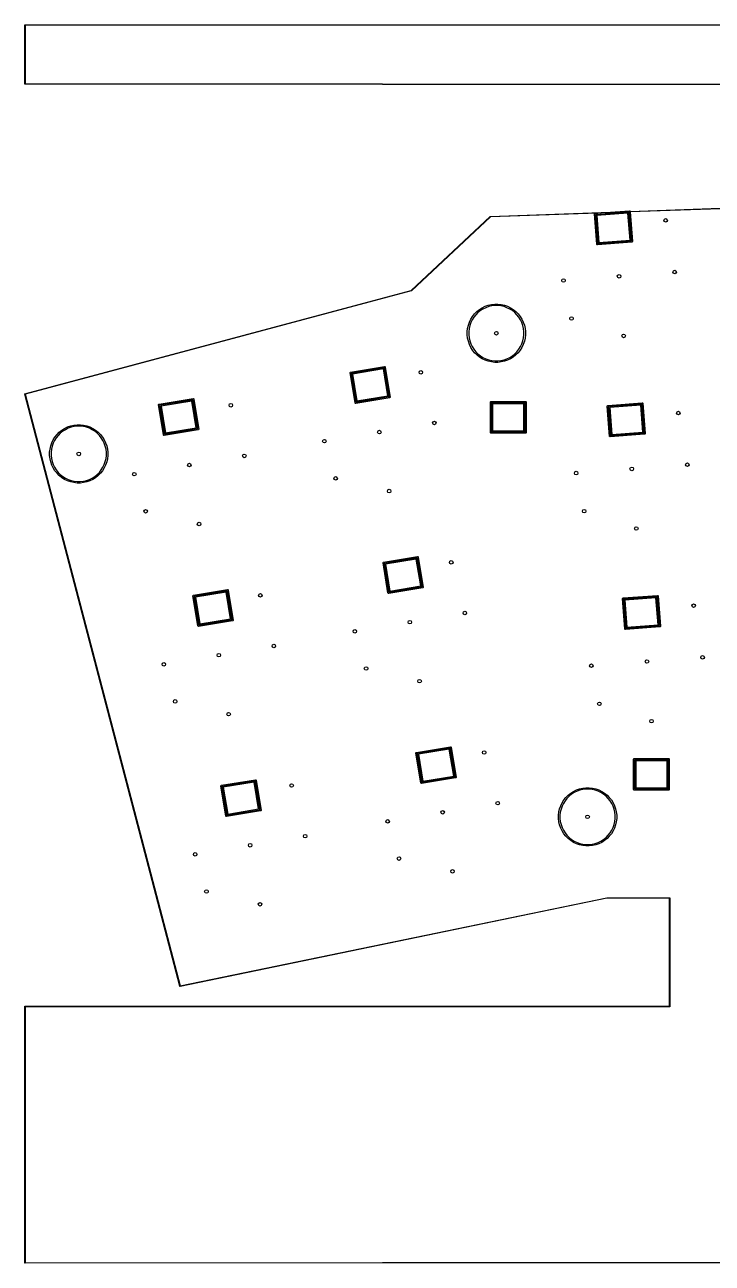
# Model space of a CAD drawing. Extents: x 2.3 to 15.6, y -7 to -1.
# Drawn here: x 2.349 to 5.02, y -6.481 to -1.672 of the extents above; entities that cross this region are included whole.
import ezdxf

# ---------------------------------------------------------------- set-up
doc = ezdxf.new("R2010")
doc.units = 0
doc.header["$MEASUREMENT"] = 0
doc.layers.add('BLACK', color=7, linetype='CONTINUOUS')

msp = doc.modelspace()

# ---------------------------------------------------------------- linework, layer by layer
at = {"layer": 'BLACK', "linetype": 'CONTINUOUS'}
for p, q in [((2.3494, -1.6732), (2.3495, -1.6729)), ((2.3494, -1.9016), (2.3494, -1.6732)), ((2.3495, -1.6729), (2.35, -1.6723)), ((2.35, -1.6723), (2.3504, -1.6722)), ((2.3504, -1.6722), (15.5866, -1.6722)), ((15.5856, -1.6742), (2.3514, -1.6742)), ((2.3514, -1.6742), (2.3514, -1.9006)), ((2.3495, -1.9019), (2.3494, -1.9016)), ((2.3495, -1.902), (2.3495, -1.9019)), ((2.3498, -1.9022), (2.3495, -1.902)), ((2.3495, -1.902), (2.3495, -1.902)), ((2.3495, -1.902), (2.3495, -1.902)), ((2.35, -1.9025), (2.3498, -1.9022)), ((2.3504, -1.9026), (2.35, -1.9025)), ((2.35, -1.9025), (2.35, -1.9025)), ((2.35, -1.9025), (2.35, -1.9025)), ((2.35, -1.9025), (2.35, -1.9025)), ((6.1417, -1.9065), (2.3504, -1.9026)), ((2.3514, -1.9006), (6.1417, -1.9045)), ((4.1574, -2.4163), (4.6248, -2.3999)), ((4.5757, -2.4036), (4.1579, -2.4183)), ((4.5636, -2.4047), (4.5645, -2.4044)), ((4.5645, -2.4044), (4.5757, -2.4036)), ((4.6938, -2.3994), (4.5672, -2.4089)), ((4.5687, -2.408), (4.6943, -2.3986)), ((4.6923, -2.4035), (4.5714, -2.4126)), ((4.6248, -2.3999), (4.698, -2.3944)), ((4.7002, -2.5087), (4.6923, -2.4035)), ((4.696, -2.3993), (4.6938, -2.3994)), ((4.6943, -2.3986), (4.6952, -2.3987)), ((4.6952, -2.3987), (4.6954, -2.3988)), ((4.6954, -2.3988), (4.6966, -2.3999)), ((4.7045, -2.5123), (4.696, -2.3993)), ((4.6966, -2.3999), (4.6969, -2.4008)), ((4.6969, -2.4008), (4.7051, -2.5107)), ((4.698, -2.3944), (4.6989, -2.3945)), ((4.6989, -2.3945), (4.7002, -2.3956)), ((4.7002, -2.3956), (4.7005, -2.3965)), ((4.7005, -2.3972), (5.0502, -2.3849)), ((4.7005, -2.3965), (4.7005, -2.3972)), ((5.0512, -2.3868), (4.7007, -2.3992)), ((4.7007, -2.3992), (4.7094, -2.5143)), ((3.8499, -2.7038), (4.1568, -2.4166)), ((4.1579, -2.4183), (3.8511, -2.7054)), ((4.1568, -2.4166), (4.157, -2.4165)), ((4.157, -2.4165), (4.1571, -2.4164)), ((4.1571, -2.4164), (4.1571, -2.4164)), ((4.1571, -2.4164), (4.1571, -2.4164)), ((4.1571, -2.4164), (4.1572, -2.4164)), ((4.1572, -2.4164), (4.1574, -2.4163)), ((4.5623, -2.4069), (4.5624, -2.406)), ((4.5712, -2.5247), (4.5623, -2.4069)), ((4.5624, -2.406), (4.5636, -2.4047)), ((4.5665, -2.4106), (4.5666, -2.4097)), ((4.5748, -2.5205), (4.5665, -2.4106)), ((4.5666, -2.4097), (4.5678, -2.4083)), ((4.5672, -2.4089), (4.5757, -2.522)), ((4.5678, -2.4083), (4.5687, -2.408)), ((4.5714, -2.4126), (4.5793, -2.5178)), ((4.5714, -2.5256), (4.5712, -2.5247)), ((4.5728, -2.5268), (4.5714, -2.5256)), ((4.5737, -2.5269), (4.5728, -2.5268)), ((4.7072, -2.5168), (4.5737, -2.5269)), ((4.575, -2.5214), (4.5748, -2.5205)), ((4.5764, -2.5226), (4.575, -2.5214)), ((4.5757, -2.522), (4.7045, -2.5123)), ((4.5773, -2.5227), (4.5764, -2.5226)), ((4.703, -2.5132), (4.5773, -2.5227)), ((4.5793, -2.5178), (4.7002, -2.5087)), ((4.7038, -2.513), (4.703, -2.5132)), ((4.705, -2.5116), (4.7038, -2.513)), ((4.7051, -2.5107), (4.705, -2.5116)), ((4.7081, -2.5166), (4.7072, -2.5168)), ((4.7092, -2.5152), (4.7081, -2.5166)), ((4.7094, -2.5143), (4.7092, -2.5152)), ((2.3501, -3.1053), (3.8499, -2.7038)), ((3.8506, -2.7057), (2.3516, -3.107)), ((3.8507, -2.7056), (3.8506, -2.7057)), ((3.8509, -2.7056), (3.8507, -2.7056)), ((3.8507, -2.7056), (3.8507, -2.7056)), ((3.851, -2.7055), (3.8509, -2.7056)), ((3.8511, -2.7054), (3.851, -2.7055)), ((3.851, -2.7055), (3.851, -2.7055)), ((4.0967, -2.7947), (4.1057, -2.7857)), ((4.1057, -2.7857), (4.1156, -2.7778)), ((4.1189, -2.7824), (4.1095, -2.79)), ((4.1156, -2.7778), (4.1264, -2.771)), ((4.1291, -2.776), (4.1189, -2.7824)), ((4.1264, -2.771), (4.1378, -2.7655)), ((4.14, -2.7708), (4.1291, -2.776)), ((4.1378, -2.7655), (4.1498, -2.7613)), ((4.1514, -2.7668), (4.14, -2.7708)), ((4.1498, -2.7613), (4.1621, -2.7585)), ((4.1631, -2.7641), (4.1514, -2.7668)), ((4.1621, -2.7585), (4.1748, -2.7571)), ((4.1751, -2.7628), (4.1631, -2.7641)), ((4.1748, -2.7571), (4.1874, -2.7571)), ((4.1871, -2.7628), (4.1751, -2.7628)), ((4.1991, -2.7641), (4.1871, -2.7628)), ((4.1874, -2.7571), (4.2001, -2.7585)), ((4.2108, -2.7668), (4.1991, -2.7641)), ((4.2001, -2.7585), (4.2124, -2.7613)), ((4.2222, -2.7708), (4.2108, -2.7668)), ((4.2124, -2.7613), (4.2244, -2.7655)), ((4.2331, -2.776), (4.2222, -2.7708)), ((4.2244, -2.7655), (4.2359, -2.771)), ((4.2433, -2.7824), (4.2331, -2.776)), ((4.2359, -2.771), (4.2466, -2.7778)), ((4.2527, -2.79), (4.2433, -2.7824)), ((4.2466, -2.7778), (4.2565, -2.7857)), ((4.2565, -2.7857), (4.2655, -2.7947)), ((4.0723, -2.8387), (4.0765, -2.8268)), ((4.0765, -2.8268), (4.082, -2.8153)), ((4.0818, -2.829), (4.0778, -2.8403)), ((4.0871, -2.8181), (4.0818, -2.829)), ((4.082, -2.8153), (4.0888, -2.8046)), ((4.0935, -2.8079), (4.0871, -2.8181)), ((4.0888, -2.8046), (4.0967, -2.7947)), ((4.101, -2.7985), (4.0935, -2.8079)), ((4.1095, -2.79), (4.101, -2.7985)), ((4.2612, -2.7985), (4.2527, -2.79)), ((4.2687, -2.8079), (4.2612, -2.7985)), ((4.2655, -2.7947), (4.2734, -2.8046)), ((4.2751, -2.8181), (4.2687, -2.8079)), ((4.2734, -2.8046), (4.2802, -2.8153)), ((4.2804, -2.829), (4.2751, -2.8181)), ((4.2802, -2.8153), (4.2857, -2.8268)), ((4.2844, -2.8403), (4.2804, -2.829)), ((4.2857, -2.8268), (4.2899, -2.8387)), ((4.0681, -2.8637), (4.0695, -2.8511)), ((4.0681, -2.8641), (4.0681, -2.8637)), ((4.0681, -2.8764), (4.0681, -2.8641)), ((4.0695, -2.889), (4.0681, -2.8764)), ((4.0695, -2.8511), (4.0723, -2.8387)), ((4.0752, -2.8521), (4.0738, -2.8641)), ((4.0738, -2.8641), (4.0738, -2.8761)), ((4.0738, -2.8761), (4.0752, -2.8881)), ((4.0778, -2.8403), (4.0752, -2.8521)), ((4.287, -2.8521), (4.2844, -2.8403)), ((4.2884, -2.8641), (4.287, -2.8521)), ((4.287, -2.8881), (4.2884, -2.8761)), ((4.2884, -2.8761), (4.2884, -2.8641)), ((4.2899, -2.8387), (4.2927, -2.8511)), ((4.2927, -2.8511), (4.2941, -2.8637)), ((4.2941, -2.8764), (4.2927, -2.889)), ((4.2941, -2.8637), (4.2941, -2.8764)), ((4.0723, -2.9014), (4.0695, -2.889)), ((4.0765, -2.9134), (4.0723, -2.9014)), ((4.0752, -2.8881), (4.0778, -2.8998)), ((4.082, -2.9248), (4.0765, -2.9134)), ((4.0778, -2.8998), (4.0818, -2.9112)), ((4.0818, -2.9112), (4.0871, -2.9221)), ((4.0888, -2.9356), (4.082, -2.9248)), ((4.0871, -2.9221), (4.0935, -2.9323)), ((4.0935, -2.9323), (4.101, -2.9417)), ((4.2612, -2.9417), (4.2687, -2.9323)), ((4.2687, -2.9323), (4.2751, -2.9221)), ((4.2802, -2.9248), (4.2734, -2.9356)), ((4.2751, -2.9221), (4.2804, -2.9112)), ((4.2857, -2.9134), (4.2802, -2.9248)), ((4.2804, -2.9112), (4.2844, -2.8998)), ((4.2844, -2.8998), (4.287, -2.8881)), ((4.2899, -2.9014), (4.2857, -2.9134)), ((4.2927, -2.889), (4.2899, -2.9014)), ((4.0967, -2.9455), (4.0888, -2.9356)), ((4.1057, -2.9545), (4.0967, -2.9455)), ((4.101, -2.9417), (4.1095, -2.9502)), ((4.1156, -2.9624), (4.1057, -2.9545)), ((4.1095, -2.9502), (4.1189, -2.9577)), ((4.1264, -2.9691), (4.1156, -2.9624)), ((4.1189, -2.9577), (4.1291, -2.9641)), ((4.1378, -2.9747), (4.1264, -2.9691)), ((4.1291, -2.9641), (4.14, -2.9694)), ((4.1498, -2.9788), (4.1378, -2.9747)), ((4.14, -2.9694), (4.1514, -2.9733)), ((4.1621, -2.9817), (4.1498, -2.9788)), ((4.1514, -2.9733), (4.1631, -2.976)), ((4.1631, -2.976), (4.1751, -2.9774)), ((4.1751, -2.9774), (4.1871, -2.9774)), ((4.1871, -2.9774), (4.1991, -2.976)), ((4.1991, -2.976), (4.2108, -2.9733)), ((4.2124, -2.9788), (4.2001, -2.9817)), ((4.2108, -2.9733), (4.2222, -2.9694)), ((4.2244, -2.9747), (4.2124, -2.9788)), ((4.2222, -2.9694), (4.2331, -2.9641)), ((4.2359, -2.9691), (4.2244, -2.9747)), ((4.2331, -2.9641), (4.2433, -2.9577)), ((4.2466, -2.9624), (4.2359, -2.9691)), ((4.2433, -2.9577), (4.2527, -2.9502)), ((4.2565, -2.9545), (4.2466, -2.9624)), ((4.2527, -2.9502), (4.2612, -2.9417)), ((4.2655, -2.9455), (4.2565, -2.9545)), ((4.2734, -2.9356), (4.2655, -2.9455)), ((3.6129, -3.0239), (3.613, -3.023)), ((3.6322, -3.1405), (3.6129, -3.0239)), ((3.613, -3.023), (3.614, -3.0215)), ((3.614, -3.0215), (3.6149, -3.0212)), ((3.6149, -3.0212), (3.7469, -2.9993)), ((3.6175, -3.0263), (3.6185, -3.0248)), ((3.6175, -3.0272), (3.6175, -3.0263)), ((3.6355, -3.1359), (3.6175, -3.0272)), ((3.7454, -3.0044), (3.618, -3.0255)), ((3.618, -3.0255), (3.6365, -3.1374)), ((3.6185, -3.0248), (3.6194, -3.0245)), ((3.6194, -3.0245), (3.7437, -3.0039)), ((3.7421, -3.0089), (3.6225, -3.0287)), ((3.6225, -3.0287), (3.6398, -3.1328)), ((3.7594, -3.113), (3.7421, -3.0089)), ((3.7437, -3.0039), (3.7446, -3.0039)), ((3.7446, -3.0039), (3.7446, -3.0039)), ((3.7446, -3.0039), (3.7461, -3.0049)), ((3.7639, -3.1162), (3.7454, -3.0044)), ((3.7461, -3.0049), (3.7464, -3.0058)), ((3.7464, -3.0058), (3.7644, -3.1146)), ((3.7469, -2.9993), (3.7479, -2.9994)), ((3.7479, -2.9994), (3.7493, -3.0004)), ((3.7493, -3.0004), (3.7496, -3.0013)), ((3.7496, -3.0013), (3.769, -3.1178)), ((4.1748, -2.9831), (4.1621, -2.9817)), ((4.1874, -2.9831), (4.1748, -2.9831)), ((4.2001, -2.9817), (4.1874, -2.9831)), ((2.3494, -3.1062), (2.3496, -3.1058)), ((2.3494, -3.1065), (2.3494, -3.1062)), ((2.3494, -3.1062), (2.3494, -3.1062)), ((2.3494, -3.1062), (2.3494, -3.1062)), ((2.3494, -3.1062), (2.3494, -3.1062)), ((2.9518, -5.4058), (2.3494, -3.1065)), ((2.3496, -3.1058), (2.3498, -3.1055)), ((2.3498, -3.1055), (2.3501, -3.1053)), ((2.3498, -3.1055), (2.3498, -3.1055)), ((2.3498, -3.1055), (2.3498, -3.1055)), ((2.3498, -3.1055), (2.3498, -3.1055)), ((2.3516, -3.107), (2.9535, -5.4044)), ((2.8711, -3.1455), (3.0031, -3.1236)), ((3.0031, -3.1236), (3.004, -3.1236)), ((3.004, -3.1236), (3.0055, -3.1247)), ((3.0055, -3.1247), (3.0058, -3.1256)), ((3.0058, -3.1256), (3.0251, -3.2421)), ((3.767, -3.1205), (3.635, -3.1424)), ((3.6365, -3.1374), (3.7639, -3.1162)), ((3.7625, -3.1173), (3.6382, -3.1379)), ((3.6398, -3.1328), (3.7594, -3.113)), ((3.7633, -3.1169), (3.7625, -3.1173)), ((3.7644, -3.1155), (3.7633, -3.1169)), ((3.7644, -3.1146), (3.7644, -3.1155)), ((3.7679, -3.1202), (3.767, -3.1205)), ((3.7689, -3.1187), (3.7679, -3.1202)), ((3.769, -3.1178), (3.7689, -3.1187)), ((3.7689, -3.1187), (3.7689, -3.1187)), ((2.8691, -3.1473), (2.8702, -3.1458)), ((2.8691, -3.1482), (2.8691, -3.1473)), ((2.8884, -3.2647), (2.8691, -3.1482)), ((2.8702, -3.1458), (2.8711, -3.1455)), ((2.8736, -3.1515), (2.8737, -3.1505)), ((2.8917, -3.2602), (2.8736, -3.1515)), ((2.8737, -3.1505), (2.8747, -3.1491)), ((3.0016, -3.1287), (2.8742, -3.1498)), ((2.8742, -3.1498), (2.8927, -3.2616)), ((2.8747, -3.1491), (2.8756, -3.1487)), ((2.8756, -3.1487), (2.9999, -3.1281)), ((2.9983, -3.1332), (2.8787, -3.153)), ((2.8787, -3.153), (2.8959, -3.2571)), ((3.0156, -3.2373), (2.9983, -3.1332)), ((2.9999, -3.1281), (3.0008, -3.1282)), ((3.0008, -3.1282), (3.0008, -3.1282)), ((3.0008, -3.1282), (3.0023, -3.1292)), ((3.0201, -3.2405), (3.0016, -3.1287)), ((3.0023, -3.1292), (3.0026, -3.1301)), ((3.0026, -3.1301), (3.0206, -3.2388)), ((3.6326, -3.1413), (3.6322, -3.1405)), ((3.634, -3.1424), (3.6326, -3.1413)), ((3.635, -3.1424), (3.634, -3.1424)), ((3.6358, -3.1368), (3.6355, -3.1359)), ((3.6373, -3.1378), (3.6358, -3.1368)), ((3.6382, -3.1379), (3.6373, -3.1378)), ((4.1579, -3.1378), (4.1581, -3.1369)), ((4.1579, -3.2559), (4.1579, -3.1378)), ((4.1581, -3.1369), (4.1594, -3.1356)), ((4.1594, -3.1356), (4.1603, -3.1354)), ((4.1603, -3.1354), (4.2941, -3.1354)), ((4.1619, -3.1417), (4.162, -3.1408)), ((4.1619, -3.252), (4.1619, -3.1417)), ((4.162, -3.1408), (4.1633, -3.1395)), ((4.1626, -3.1402), (4.1626, -3.2535)), ((4.2918, -3.1402), (4.1626, -3.1402)), ((4.1633, -3.1395), (4.1642, -3.1394)), ((4.1642, -3.1394), (4.2902, -3.1394)), ((4.1666, -3.1441), (4.1666, -3.2496)), ((4.2878, -3.1441), (4.1666, -3.1441)), ((4.2878, -3.2496), (4.2878, -3.1441)), ((4.2902, -3.1394), (4.2911, -3.1395)), ((4.2911, -3.1395), (4.2924, -3.1408)), ((4.2918, -3.2535), (4.2918, -3.1402)), ((4.2924, -3.1408), (4.2926, -3.1417)), ((4.2926, -3.1417), (4.2926, -3.252)), ((4.2941, -3.1354), (4.295, -3.1356)), ((4.295, -3.1356), (4.2963, -3.1369)), ((4.2963, -3.1369), (4.2965, -3.1378)), ((4.2965, -3.1378), (4.2965, -3.2559)), ((4.612, -3.1526), (4.6122, -3.1517)), ((4.6209, -3.2704), (4.612, -3.1526)), ((4.6122, -3.1517), (4.6133, -3.1503)), ((4.6133, -3.1503), (4.6142, -3.1501)), ((4.6142, -3.1501), (4.7477, -3.14)), ((4.6163, -3.1562), (4.6164, -3.1553)), ((4.6245, -3.2662), (4.6163, -3.1562)), ((4.6164, -3.1553), (4.6176, -3.1539)), ((4.7457, -3.1449), (4.6169, -3.1546)), ((4.6169, -3.1546), (4.6255, -3.2677)), ((4.6176, -3.1539), (4.6184, -3.1537)), ((4.6184, -3.1537), (4.7441, -3.1442)), ((4.7421, -3.1491), (4.6212, -3.1582)), ((4.6212, -3.1582), (4.6291, -3.2634)), ((4.75, -3.2543), (4.7421, -3.1491)), ((4.7441, -3.1442), (4.745, -3.1443)), ((4.745, -3.1443), (4.7464, -3.1455)), ((4.7542, -3.258), (4.7457, -3.1449)), ((4.7464, -3.1455), (4.7466, -3.1464)), ((4.7466, -3.1464), (4.7549, -3.2563)), ((4.7477, -3.14), (4.7486, -3.1401)), ((4.7486, -3.1401), (4.75, -3.1413)), ((4.75, -3.1413), (4.7502, -3.1422)), ((4.7502, -3.1422), (4.7591, -3.26)), ((2.4667, -3.2731), (2.4747, -3.2632)), ((2.4789, -3.267), (2.4714, -3.2764)), ((2.4747, -3.2632), (2.4836, -3.2542)), ((2.4875, -3.2585), (2.4789, -3.267)), ((2.4836, -3.2542), (2.4936, -3.2463)), ((2.4969, -3.2509), (2.4875, -3.2585)), ((2.4936, -3.2463), (2.5043, -3.2395)), ((2.5071, -3.2445), (2.4969, -3.2509)), ((2.5043, -3.2395), (2.5157, -3.234)), ((2.5179, -3.2393), (2.5071, -3.2445)), ((2.5157, -3.234), (2.5277, -3.2298)), ((2.5293, -3.2353), (2.5179, -3.2393)), ((2.5277, -3.2298), (2.5401, -3.227)), ((2.5411, -3.2326), (2.5293, -3.2353)), ((2.5401, -3.227), (2.5527, -3.2256)), ((2.553, -3.2313), (2.5411, -3.2326)), ((2.5527, -3.2256), (2.5654, -3.2256)), ((2.5651, -3.2313), (2.553, -3.2313)), ((2.5771, -3.2326), (2.5651, -3.2313)), ((2.5654, -3.2256), (2.578, -3.227)), ((2.5888, -3.2353), (2.5771, -3.2326)), ((2.578, -3.227), (2.5904, -3.2298)), ((2.6002, -3.2393), (2.5888, -3.2353)), ((2.5904, -3.2298), (2.6024, -3.234)), ((2.611, -3.2445), (2.6002, -3.2393)), ((2.6024, -3.234), (2.6138, -3.2395)), ((2.6212, -3.2509), (2.611, -3.2445)), ((2.6138, -3.2395), (2.6246, -3.2463)), ((2.6307, -3.2585), (2.6212, -3.2509)), ((2.6246, -3.2463), (2.6345, -3.2542)), ((2.6392, -3.267), (2.6307, -3.2585)), ((2.6345, -3.2542), (2.6435, -3.2632)), ((2.6467, -3.2764), (2.6392, -3.267)), ((2.6435, -3.2632), (2.6514, -3.2731)), ((2.8887, -3.2656), (2.8884, -3.2647)), ((2.8902, -3.2667), (2.8887, -3.2656)), ((2.8911, -3.2667), (2.8902, -3.2667)), ((3.0232, -3.2448), (2.8911, -3.2667)), ((2.892, -3.2611), (2.8917, -3.2602)), ((2.8935, -3.2621), (2.892, -3.2611)), ((2.8927, -3.2616), (3.0201, -3.2405)), ((2.8944, -3.2622), (2.8935, -3.2621)), ((3.0187, -3.2416), (2.8944, -3.2622)), ((2.8959, -3.2571), (3.0156, -3.2373)), ((3.0195, -3.2412), (3.0187, -3.2416)), ((3.0206, -3.2398), (3.0195, -3.2412)), ((3.0206, -3.2388), (3.0206, -3.2398)), ((3.0241, -3.2445), (3.0232, -3.2448)), ((3.0251, -3.243), (3.0241, -3.2445)), ((3.0251, -3.2421), (3.0251, -3.243)), ((3.0251, -3.243), (3.0251, -3.243)), ((4.1581, -3.2568), (4.1579, -3.2559)), ((4.1594, -3.2581), (4.1581, -3.2568)), ((4.1603, -3.2583), (4.1594, -3.2581)), ((4.2941, -3.2583), (4.1603, -3.2583)), ((4.162, -3.2529), (4.1619, -3.252)), ((4.1633, -3.2542), (4.162, -3.2529)), ((4.1626, -3.2535), (4.2918, -3.2535)), ((4.1642, -3.2543), (4.1633, -3.2542)), ((4.2902, -3.2543), (4.1642, -3.2543)), ((4.1666, -3.2496), (4.2878, -3.2496)), ((4.2911, -3.2542), (4.2902, -3.2543)), ((4.2924, -3.2529), (4.2911, -3.2542)), ((4.2926, -3.252), (4.2924, -3.2529)), ((4.295, -3.2581), (4.2941, -3.2583)), ((4.2963, -3.2568), (4.295, -3.2581)), ((4.2965, -3.2559), (4.2963, -3.2568)), ((4.7569, -3.2625), (4.6234, -3.2726)), ((4.6248, -3.267), (4.6245, -3.2662)), ((4.6262, -3.2682), (4.6248, -3.267)), ((4.6255, -3.2677), (4.7542, -3.258)), ((4.6271, -3.2683), (4.6262, -3.2682)), ((4.7527, -3.2589), (4.6271, -3.2683)), ((4.6291, -3.2634), (4.75, -3.2543)), ((4.7536, -3.2586), (4.7527, -3.2589)), ((4.7548, -3.2572), (4.7536, -3.2586)), ((4.7549, -3.2563), (4.7548, -3.2572)), ((4.7578, -3.2622), (4.7569, -3.2625)), ((4.759, -3.2609), (4.7578, -3.2622)), ((4.7591, -3.26), (4.759, -3.2609)), ((2.4475, -3.3196), (2.4503, -3.3072)), ((2.4503, -3.3072), (2.4545, -3.2953)), ((2.4558, -3.3088), (2.4531, -3.3206)), ((2.4545, -3.2953), (2.46, -3.2838)), ((2.4598, -3.2975), (2.4558, -3.3088)), ((2.465, -3.2866), (2.4598, -3.2975)), ((2.46, -3.2838), (2.4667, -3.2731)), ((2.4714, -3.2764), (2.465, -3.2866)), ((2.6531, -3.2866), (2.6467, -3.2764)), ((2.6514, -3.2731), (2.6581, -3.2838)), ((2.6583, -3.2975), (2.6531, -3.2866)), ((2.6581, -3.2838), (2.6636, -3.2953)), ((2.6623, -3.3088), (2.6583, -3.2975)), ((2.665, -3.3206), (2.6623, -3.3088)), ((2.6636, -3.2953), (2.6678, -3.3072)), ((2.6678, -3.3072), (2.6706, -3.3196)), ((4.6212, -3.2713), (4.6209, -3.2704)), ((4.6225, -3.2724), (4.6212, -3.2713)), ((4.6234, -3.2726), (4.6225, -3.2724)), ((2.446, -3.3322), (2.4475, -3.3196)), ((2.446, -3.3326), (2.446, -3.3322)), ((2.446, -3.3449), (2.446, -3.3326)), ((2.4475, -3.3575), (2.446, -3.3449)), ((2.4503, -3.3699), (2.4475, -3.3575)), ((2.4531, -3.3206), (2.4518, -3.3326)), ((2.4518, -3.3326), (2.4518, -3.3446)), ((2.4518, -3.3446), (2.4531, -3.3566)), ((2.4531, -3.3566), (2.4558, -3.3683)), ((2.6623, -3.3683), (2.665, -3.3566)), ((2.6663, -3.3326), (2.665, -3.3206)), ((2.665, -3.3566), (2.6663, -3.3446)), ((2.6663, -3.3446), (2.6663, -3.3326)), ((2.6706, -3.3575), (2.6678, -3.3699)), ((2.6706, -3.3196), (2.6721, -3.3322)), ((2.6721, -3.3449), (2.6706, -3.3575)), ((2.6721, -3.3322), (2.6721, -3.3449)), ((2.4545, -3.3819), (2.4503, -3.3699)), ((2.46, -3.3933), (2.4545, -3.3819)), ((2.4558, -3.3683), (2.4598, -3.3797)), ((2.4598, -3.3797), (2.465, -3.3906)), ((2.4667, -3.4041), (2.46, -3.3933)), ((2.465, -3.3906), (2.4714, -3.4008)), ((2.4747, -3.414), (2.4667, -3.4041)), ((2.4714, -3.4008), (2.4789, -3.4102)), ((2.4836, -3.423), (2.4747, -3.414)), ((2.4789, -3.4102), (2.4875, -3.4187)), ((2.6307, -3.4187), (2.6392, -3.4102)), ((2.6435, -3.414), (2.6345, -3.423)), ((2.6392, -3.4102), (2.6467, -3.4008)), ((2.6514, -3.4041), (2.6435, -3.414)), ((2.6467, -3.4008), (2.6531, -3.3906)), ((2.6581, -3.3933), (2.6514, -3.4041)), ((2.6531, -3.3906), (2.6583, -3.3797)), ((2.6636, -3.3819), (2.6581, -3.3933)), ((2.6583, -3.3797), (2.6623, -3.3683)), ((2.6678, -3.3699), (2.6636, -3.3819)), ((2.4936, -3.4309), (2.4836, -3.423)), ((2.4875, -3.4187), (2.4969, -3.4262)), ((2.5043, -3.4376), (2.4936, -3.4309)), ((2.4969, -3.4262), (2.5071, -3.4326)), ((2.5157, -3.4432), (2.5043, -3.4376)), ((2.5071, -3.4326), (2.5179, -3.4379)), ((2.5277, -3.4473), (2.5157, -3.4432)), ((2.5179, -3.4379), (2.5293, -3.4418)), ((2.5401, -3.4502), (2.5277, -3.4473)), ((2.5293, -3.4418), (2.5411, -3.4445)), ((2.5527, -3.4516), (2.5401, -3.4502)), ((2.5411, -3.4445), (2.553, -3.4459)), ((2.5654, -3.4516), (2.5527, -3.4516)), ((2.553, -3.4459), (2.5651, -3.4459)), ((2.5651, -3.4459), (2.5771, -3.4445)), ((2.578, -3.4502), (2.5654, -3.4516)), ((2.5771, -3.4445), (2.5888, -3.4418)), ((2.5904, -3.4473), (2.578, -3.4502)), ((2.5888, -3.4418), (2.6002, -3.4379)), ((2.6024, -3.4432), (2.5904, -3.4473)), ((2.6002, -3.4379), (2.611, -3.4326)), ((2.6138, -3.4376), (2.6024, -3.4432)), ((2.611, -3.4326), (2.6212, -3.4262)), ((2.6246, -3.4309), (2.6138, -3.4376)), ((2.6212, -3.4262), (2.6307, -3.4187)), ((2.6345, -3.423), (2.6246, -3.4309)), ((3.7428, -3.7594), (3.8749, -3.7375)), ((3.8733, -3.7426), (3.7459, -3.7637)), ((3.7474, -3.7626), (3.8716, -3.742)), ((3.8701, -3.7471), (3.7505, -3.7669)), ((3.8873, -3.8512), (3.8701, -3.7471)), ((3.8716, -3.742), (3.8726, -3.7421)), ((3.8726, -3.7421), (3.8726, -3.7421)), ((3.8726, -3.7421), (3.874, -3.7431)), ((3.8919, -3.8544), (3.8733, -3.7426)), ((3.874, -3.7431), (3.8744, -3.744)), ((3.8744, -3.744), (3.8924, -3.8527)), ((3.8749, -3.7375), (3.8758, -3.7376)), ((3.8758, -3.7376), (3.8773, -3.7386)), ((3.8773, -3.7386), (3.8776, -3.7395)), ((3.8776, -3.7395), (3.8969, -3.856)), ((3.7409, -3.7612), (3.742, -3.7597)), ((3.7409, -3.7621), (3.7409, -3.7612)), ((3.7602, -3.8786), (3.7409, -3.7621)), ((3.742, -3.7597), (3.7428, -3.7594)), ((3.7454, -3.7644), (3.7465, -3.763)), ((3.7454, -3.7654), (3.7454, -3.7644)), ((3.7634, -3.8741), (3.7454, -3.7654)), ((3.7459, -3.7637), (3.7645, -3.8755)), ((3.7465, -3.763), (3.7474, -3.7626)), ((3.7505, -3.7669), (3.7677, -3.871)), ((3.0027, -3.8892), (3.0038, -3.8877)), ((3.0027, -3.8901), (3.0027, -3.8892)), ((3.022, -4.0066), (3.0027, -3.8901)), ((3.0038, -3.8877), (3.0046, -3.8874)), ((3.0046, -3.8874), (3.1367, -3.8655)), ((3.0072, -3.8933), (3.0073, -3.8924)), ((3.0252, -4.0021), (3.0072, -3.8933)), ((3.0073, -3.8924), (3.0083, -3.8909)), ((3.1351, -3.8705), (3.0077, -3.8916)), ((3.0077, -3.8916), (3.0263, -4.0035)), ((3.0083, -3.8909), (3.0092, -3.8906)), ((3.0092, -3.8906), (3.1335, -3.87)), ((3.1319, -3.875), (3.0123, -3.8949)), ((3.0123, -3.8949), (3.0295, -3.999)), ((3.1491, -3.9791), (3.1319, -3.875)), ((3.1335, -3.87), (3.1344, -3.87)), ((3.1344, -3.87), (3.1344, -3.87)), ((3.1344, -3.87), (3.1358, -3.8711)), ((3.1537, -3.9824), (3.1351, -3.8705)), ((3.1358, -3.8711), (3.1362, -3.8719)), ((3.1362, -3.8719), (3.1542, -3.9807)), ((3.1367, -3.8655), (3.1376, -3.8655)), ((3.1376, -3.8655), (3.1391, -3.8666)), ((3.1391, -3.8666), (3.1394, -3.8674)), ((3.1394, -3.8674), (3.1587, -3.9839)), ((3.7605, -3.8795), (3.7602, -3.8786)), ((3.762, -3.8806), (3.7605, -3.8795)), ((3.7629, -3.8806), (3.762, -3.8806)), ((3.895, -3.8587), (3.7629, -3.8806)), ((3.7638, -3.875), (3.7634, -3.8741)), ((3.7652, -3.876), (3.7638, -3.875)), ((3.7645, -3.8755), (3.8919, -3.8544)), ((3.7662, -3.8761), (3.7652, -3.876)), ((3.8904, -3.8555), (3.7662, -3.8761)), ((3.7677, -3.871), (3.8873, -3.8512)), ((3.8913, -3.8551), (3.8904, -3.8555)), ((3.8924, -3.8537), (3.8913, -3.8551)), ((3.8924, -3.8527), (3.8924, -3.8537)), ((3.8958, -3.8584), (3.895, -3.8587)), ((3.8969, -3.8569), (3.8958, -3.8584)), ((3.8969, -3.856), (3.8969, -3.8569)), ((3.8969, -3.8569), (3.8969, -3.8569)), ((4.6733, -3.8981), (4.8068, -3.888)), ((4.8048, -3.8929), (4.676, -3.9026)), ((4.6775, -3.9017), (4.8031, -3.8923)), ((4.8031, -3.8923), (4.804, -3.8924)), ((4.804, -3.8924), (4.8051, -3.8933)), ((4.8133, -4.006), (4.8048, -3.8929)), ((4.8051, -3.8933), (4.8054, -3.8936)), ((4.8054, -3.8936), (4.8057, -3.8944)), ((4.8057, -3.8944), (4.8139, -4.0044)), ((4.8068, -3.888), (4.8077, -3.8881)), ((4.8077, -3.8881), (4.809, -3.8893)), ((4.809, -3.8893), (4.8093, -3.8902)), ((4.8093, -3.8902), (4.8182, -4.008)), ((4.6711, -3.9006), (4.6712, -3.8997)), ((4.68, -4.0184), (4.6711, -3.9006)), ((4.6712, -3.8997), (4.6724, -3.8983)), ((4.6724, -3.8983), (4.6733, -3.8981)), ((4.6753, -3.9043), (4.6754, -3.9033)), ((4.6836, -4.0142), (4.6753, -3.9043)), ((4.6754, -3.9033), (4.6766, -3.902)), ((4.676, -3.9026), (4.6845, -4.0157)), ((4.6766, -3.902), (4.6775, -3.9017)), ((4.8011, -3.8971), (4.6802, -3.9063)), ((4.6802, -3.9063), (4.6881, -4.0115)), ((4.8091, -4.0024), (4.8011, -3.8971)), ((3.1568, -3.9867), (3.0247, -4.0085)), ((3.0263, -4.0035), (3.1537, -3.9824)), ((3.1523, -3.9834), (3.028, -4.004)), ((3.0295, -3.999), (3.1491, -3.9791)), ((3.1531, -3.9831), (3.1523, -3.9834)), ((3.1542, -3.9816), (3.1531, -3.9831)), ((3.1542, -3.9807), (3.1542, -3.9816)), ((3.1576, -3.9863), (3.1568, -3.9867)), ((3.1587, -3.9849), (3.1576, -3.9863)), ((3.1587, -3.9839), (3.1587, -3.9849)), ((3.1587, -3.9849), (3.1587, -3.9849)), ((3.0223, -4.0075), (3.022, -4.0066)), ((3.0238, -4.0085), (3.0223, -4.0075)), ((3.0247, -4.0085), (3.0238, -4.0085)), ((3.0256, -4.0029), (3.0252, -4.0021)), ((3.027, -4.004), (3.0256, -4.0029)), ((3.028, -4.004), (3.027, -4.004)), ((4.6802, -4.0193), (4.68, -4.0184)), ((4.6816, -4.0205), (4.6802, -4.0193)), ((4.6825, -4.0206), (4.6816, -4.0205)), ((4.816, -4.0105), (4.6825, -4.0206)), ((4.6838, -4.0151), (4.6836, -4.0142)), ((4.6852, -4.0163), (4.6838, -4.0151)), ((4.6845, -4.0157), (4.8133, -4.006)), ((4.6861, -4.0164), (4.6852, -4.0163)), ((4.8118, -4.0069), (4.6861, -4.0164)), ((4.6881, -4.0115), (4.8091, -4.0024)), ((4.8127, -4.0066), (4.8118, -4.0069)), ((4.8138, -4.0053), (4.8127, -4.0066)), ((4.8139, -4.0044), (4.8138, -4.0053)), ((4.8169, -4.0103), (4.816, -4.0105)), ((4.8181, -4.0089), (4.8169, -4.0103)), ((4.8182, -4.008), (4.8181, -4.0089)), ((3.8688, -4.5003), (3.8689, -4.4994)), ((3.8881, -4.6168), (3.8688, -4.5003)), ((3.8689, -4.4994), (3.8699, -4.4979)), ((3.8699, -4.4979), (3.8708, -4.4976)), ((3.8708, -4.4976), (4.0028, -4.4757)), ((3.8734, -4.5026), (3.8744, -4.5012)), ((3.8734, -4.5036), (3.8734, -4.5026)), ((3.8914, -4.6123), (3.8734, -4.5036)), ((4.0013, -4.4808), (3.8739, -4.5019)), ((3.8739, -4.5019), (3.8924, -4.6137)), ((3.8744, -4.5012), (3.8753, -4.5008)), ((3.8753, -4.5008), (3.9996, -4.4802)), ((3.998, -4.4853), (3.8784, -4.5051)), ((3.8784, -4.5051), (3.8957, -4.6092)), ((4.0153, -4.5894), (3.998, -4.4853)), ((3.9996, -4.4802), (4.0005, -4.4803)), ((4.0005, -4.4803), (4.0005, -4.4803)), ((4.0005, -4.4803), (4.002, -4.4813)), ((4.0198, -4.5926), (4.0013, -4.4808)), ((4.002, -4.4813), (4.0023, -4.4822)), ((4.0023, -4.4822), (4.0203, -4.5909)), ((4.0028, -4.4757), (4.0038, -4.4757)), ((4.0038, -4.4757), (4.0052, -4.4768)), ((4.0052, -4.4768), (4.0056, -4.4777)), ((4.0056, -4.4777), (4.0249, -4.5942)), ((4.7142, -4.5236), (4.7144, -4.5227)), ((4.7142, -4.6417), (4.7142, -4.5236)), ((4.7144, -4.5227), (4.7156, -4.5214)), ((4.7156, -4.5214), (4.7165, -4.5213)), ((4.7165, -4.5213), (4.8504, -4.5213)), ((4.7181, -4.5276), (4.7183, -4.5267)), ((4.7181, -4.6378), (4.7181, -4.5276)), ((4.7183, -4.5267), (4.7196, -4.5254)), ((4.7189, -4.526), (4.7189, -4.6394)), ((4.848, -4.526), (4.7189, -4.526)), ((4.7196, -4.5254), (4.7205, -4.5252)), ((4.7205, -4.5252), (4.8465, -4.5252)), ((4.7228, -4.5299), (4.7228, -4.6354)), ((4.8441, -4.5299), (4.7228, -4.5299)), ((4.8441, -4.6354), (4.8441, -4.5299)), ((4.8465, -4.5252), (4.8474, -4.5254)), ((4.8474, -4.5254), (4.8486, -4.5267)), ((4.848, -4.6394), (4.848, -4.526)), ((4.8486, -4.5267), (4.8488, -4.5276)), ((4.8488, -4.5276), (4.8488, -4.6378)), ((4.8504, -4.5213), (4.8513, -4.5214)), ((4.8513, -4.5214), (4.8526, -4.5227)), ((4.8526, -4.5227), (4.8528, -4.5236)), ((4.8528, -4.5236), (4.8528, -4.6417)), ((3.1129, -4.6255), (3.245, -4.6037)), ((3.2434, -4.6087), (3.116, -4.6298)), ((3.1174, -4.6288), (3.2417, -4.6082)), ((3.2402, -4.6132), (3.1205, -4.6331)), ((3.2574, -4.7173), (3.2402, -4.6132)), ((3.2417, -4.6082), (3.2426, -4.6082)), ((3.2426, -4.6082), (3.2426, -4.6082)), ((3.2426, -4.6082), (3.2441, -4.6093)), ((3.2619, -4.7206), (3.2434, -4.6087)), ((3.2441, -4.6093), (3.2444, -4.6101)), ((3.2444, -4.6101), (3.2625, -4.7189)), ((3.245, -4.6037), (3.2459, -4.6037)), ((3.2459, -4.6037), (3.2474, -4.6047)), ((3.2474, -4.6047), (3.2477, -4.6056)), ((3.2477, -4.6056), (3.267, -4.7221)), ((4.0229, -4.5969), (3.8909, -4.6188)), ((3.8917, -4.6132), (3.8914, -4.6123)), ((3.8932, -4.6142), (3.8917, -4.6132)), ((3.8924, -4.6137), (4.0198, -4.5926)), ((3.8941, -4.6143), (3.8932, -4.6142)), ((4.0184, -4.5937), (3.8941, -4.6143)), ((3.8957, -4.6092), (4.0153, -4.5894)), ((4.0193, -4.5933), (4.0184, -4.5937)), ((4.0203, -4.5919), (4.0193, -4.5933)), ((4.0203, -4.5909), (4.0203, -4.5919)), ((4.0238, -4.5966), (4.0229, -4.5969)), ((4.0248, -4.5951), (4.0238, -4.5966)), ((4.0249, -4.5942), (4.0248, -4.5951)), ((4.0248, -4.5951), (4.0248, -4.5951)), ((3.111, -4.6273), (3.112, -4.6259)), ((3.111, -4.6283), (3.111, -4.6273)), ((3.1303, -4.7448), (3.111, -4.6283)), ((3.112, -4.6259), (3.1129, -4.6255)), ((3.1155, -4.6306), (3.1166, -4.6291)), ((3.1155, -4.6315), (3.1155, -4.6306)), ((3.1335, -4.7403), (3.1155, -4.6315)), ((3.116, -4.6298), (3.1345, -4.7417)), ((3.1166, -4.6291), (3.1174, -4.6288)), ((3.1205, -4.6331), (3.1378, -4.7372)), ((3.8885, -4.6177), (3.8881, -4.6168)), ((3.8899, -4.6187), (3.8885, -4.6177)), ((3.8909, -4.6188), (3.8899, -4.6187)), ((4.451, -4.6726), (4.46, -4.6636)), ((4.46, -4.6636), (4.4699, -4.6557)), ((4.4733, -4.6604), (4.4638, -4.6679)), ((4.4699, -4.6557), (4.4807, -4.649)), ((4.4835, -4.654), (4.4733, -4.6604)), ((4.4807, -4.649), (4.4921, -4.6435)), ((4.4943, -4.6488), (4.4835, -4.654)), ((4.4921, -4.6435), (4.5041, -4.6393)), ((4.5057, -4.6448), (4.4943, -4.6488)), ((4.5041, -4.6393), (4.5165, -4.6364)), ((4.5174, -4.6421), (4.5057, -4.6448)), ((4.5165, -4.6364), (4.5291, -4.635)), ((4.5294, -4.6407), (4.5174, -4.6421)), ((4.5291, -4.635), (4.5418, -4.635)), ((4.5415, -4.6407), (4.5294, -4.6407)), ((4.5534, -4.6421), (4.5415, -4.6407)), ((4.5418, -4.635), (4.5544, -4.6364)), ((4.5652, -4.6448), (4.5534, -4.6421)), ((4.5544, -4.6364), (4.5668, -4.6393)), ((4.5766, -4.6488), (4.5652, -4.6448)), ((4.5668, -4.6393), (4.5787, -4.6435)), ((4.5874, -4.654), (4.5766, -4.6488)), ((4.5787, -4.6435), (4.5902, -4.649)), ((4.5976, -4.6604), (4.5874, -4.654)), ((4.5902, -4.649), (4.6009, -4.6557)), ((4.607, -4.6679), (4.5976, -4.6604)), ((4.6009, -4.6557), (4.6109, -4.6636)), ((4.6109, -4.6636), (4.6198, -4.6726)), ((4.7144, -4.6426), (4.7142, -4.6417)), ((4.7156, -4.6439), (4.7144, -4.6426)), ((4.7165, -4.6441), (4.7156, -4.6439)), ((4.8504, -4.6441), (4.7165, -4.6441)), ((4.7183, -4.6387), (4.7181, -4.6378)), ((4.7196, -4.64), (4.7183, -4.6387)), ((4.7189, -4.6394), (4.848, -4.6394)), ((4.7205, -4.6402), (4.7196, -4.64)), ((4.8465, -4.6402), (4.7205, -4.6402)), ((4.7228, -4.6354), (4.8441, -4.6354)), ((4.8474, -4.64), (4.8465, -4.6402)), ((4.8486, -4.6387), (4.8474, -4.64)), ((4.8488, -4.6378), (4.8486, -4.6387)), ((4.8513, -4.6439), (4.8504, -4.6441)), ((4.8526, -4.6426), (4.8513, -4.6439)), ((4.8528, -4.6417), (4.8526, -4.6426)), ((4.4267, -4.7167), (4.4309, -4.7047)), ((4.4309, -4.7047), (4.4364, -4.6933)), ((4.4362, -4.7069), (4.4322, -4.7183)), ((4.4414, -4.6961), (4.4362, -4.7069)), ((4.4364, -4.6933), (4.4431, -4.6825)), ((4.4478, -4.6859), (4.4414, -4.6961)), ((4.4431, -4.6825), (4.451, -4.6726)), ((4.4553, -4.6764), (4.4478, -4.6859)), ((4.4638, -4.6679), (4.4553, -4.6764)), ((4.6156, -4.6764), (4.607, -4.6679)), ((4.6231, -4.6859), (4.6156, -4.6764)), ((4.6198, -4.6726), (4.6277, -4.6825)), ((4.6295, -4.6961), (4.6231, -4.6859)), ((4.6277, -4.6825), (4.6345, -4.6933)), ((4.6347, -4.7069), (4.6295, -4.6961)), ((4.6345, -4.6933), (4.64, -4.7047)), ((4.6387, -4.7183), (4.6347, -4.7069)), ((4.64, -4.7047), (4.6442, -4.7167)), ((3.1306, -4.7456), (3.1303, -4.7448)), ((3.1321, -4.7467), (3.1306, -4.7456)), ((3.133, -4.7467), (3.1321, -4.7467)), ((3.265, -4.7248), (3.133, -4.7467)), ((3.1338, -4.7411), (3.1335, -4.7403)), ((3.1353, -4.7422), (3.1338, -4.7411)), ((3.1345, -4.7417), (3.2619, -4.7206)), ((3.1362, -4.7422), (3.1353, -4.7422)), ((3.2605, -4.7216), (3.1362, -4.7422)), ((3.1378, -4.7372), (3.2574, -4.7173)), ((3.2614, -4.7213), (3.2605, -4.7216)), ((3.2624, -4.7198), (3.2614, -4.7213)), ((3.2625, -4.7189), (3.2624, -4.7198)), ((3.2659, -4.7245), (3.265, -4.7248)), ((3.267, -4.723), (3.2659, -4.7245)), ((3.267, -4.7221), (3.267, -4.723)), ((3.267, -4.723), (3.267, -4.723)), ((4.4224, -4.7417), (4.4238, -4.7291)), ((4.4224, -4.742), (4.4224, -4.7417)), ((4.4224, -4.7544), (4.4224, -4.742)), ((4.4238, -4.767), (4.4224, -4.7544)), ((4.4238, -4.7291), (4.4267, -4.7167)), ((4.4295, -4.73), (4.4281, -4.742)), ((4.4281, -4.742), (4.4281, -4.7541)), ((4.4281, -4.7541), (4.4295, -4.766)), ((4.4322, -4.7183), (4.4295, -4.73)), ((4.6414, -4.73), (4.6387, -4.7183)), ((4.6427, -4.742), (4.6414, -4.73)), ((4.6414, -4.766), (4.6427, -4.7541)), ((4.6427, -4.7541), (4.6427, -4.742)), ((4.6442, -4.7167), (4.647, -4.7291)), ((4.647, -4.7291), (4.6484, -4.7417)), ((4.6484, -4.7544), (4.647, -4.767)), ((4.6484, -4.7417), (4.6484, -4.7544)), ((4.4267, -4.7794), (4.4238, -4.767)), ((4.4309, -4.7913), (4.4267, -4.7794)), ((4.4295, -4.766), (4.4322, -4.7778)), ((4.4364, -4.8028), (4.4309, -4.7913)), ((4.4322, -4.7778), (4.4362, -4.7892)), ((4.4362, -4.7892), (4.4414, -4.8)), ((4.4431, -4.8135), (4.4364, -4.8028)), ((4.4414, -4.8), (4.4478, -4.8102)), ((4.6231, -4.8102), (4.6295, -4.8)), ((4.6345, -4.8028), (4.6277, -4.8135)), ((4.6295, -4.8), (4.6347, -4.7892)), ((4.64, -4.7913), (4.6345, -4.8028)), ((4.6347, -4.7892), (4.6387, -4.7778)), ((4.6387, -4.7778), (4.6414, -4.766)), ((4.6442, -4.7794), (4.64, -4.7913)), ((4.647, -4.767), (4.6442, -4.7794)), ((4.451, -4.8235), (4.4431, -4.8135)), ((4.4478, -4.8102), (4.4553, -4.8196)), ((4.46, -4.8324), (4.451, -4.8235)), ((4.4553, -4.8196), (4.4638, -4.8282)), ((4.4699, -4.8403), (4.46, -4.8324)), ((4.4638, -4.8282), (4.4733, -4.8357)), ((4.4807, -4.8471), (4.4699, -4.8403)), ((4.4733, -4.8357), (4.4835, -4.8421)), ((4.4921, -4.8526), (4.4807, -4.8471)), ((4.4835, -4.8421), (4.4943, -4.8473)), ((4.5041, -4.8568), (4.4921, -4.8526)), ((4.4943, -4.8473), (4.5057, -4.8513)), ((4.5165, -4.8596), (4.5041, -4.8568)), ((4.5057, -4.8513), (4.5174, -4.854)), ((4.5174, -4.854), (4.5294, -4.8553)), ((4.5294, -4.8553), (4.5415, -4.8553)), ((4.5415, -4.8553), (4.5534, -4.854)), ((4.5534, -4.854), (4.5652, -4.8513)), ((4.5668, -4.8568), (4.5544, -4.8596)), ((4.5652, -4.8513), (4.5766, -4.8473)), ((4.5787, -4.8526), (4.5668, -4.8568)), ((4.5766, -4.8473), (4.5874, -4.8421)), ((4.5902, -4.8471), (4.5787, -4.8526)), ((4.5874, -4.8421), (4.5976, -4.8357)), ((4.6009, -4.8403), (4.5902, -4.8471)), ((4.5976, -4.8357), (4.607, -4.8282)), ((4.6109, -4.8324), (4.6009, -4.8403)), ((4.607, -4.8282), (4.6156, -4.8196)), ((4.6198, -4.8235), (4.6109, -4.8324)), ((4.6156, -4.8196), (4.6231, -4.8102)), ((4.6277, -4.8135), (4.6198, -4.8235)), ((4.5291, -4.861), (4.5165, -4.8596)), ((4.5418, -4.861), (4.5291, -4.861)), ((4.5544, -4.8596), (4.5418, -4.861)), ((4.6103, -5.064), (2.953, -5.4065)), ((2.9535, -5.4044), (4.61, -5.062)), ((4.61, -5.062), (4.6101, -5.062)), ((4.6101, -5.062), (4.6102, -5.062)), ((4.6102, -5.062), (4.8504, -5.062)), ((4.8504, -5.064), (4.6103, -5.064)), ((4.8504, -5.062), (4.8543, -5.062)), ((4.8533, -5.064), (4.8504, -5.064)), ((4.8533, -5.4646), (4.8533, -5.064)), ((4.8543, -5.062), (4.8547, -5.0621)), ((4.8547, -5.0621), (4.8552, -5.0626)), ((4.8552, -5.0626), (4.8553, -5.063)), ((4.8553, -5.063), (4.8553, -5.4646)), ((2.9519, -5.406), (2.9518, -5.4058)), ((2.9519, -5.4061), (2.9519, -5.406)), ((2.952, -5.4061), (2.9519, -5.4061)), ((2.9523, -5.4063), (2.952, -5.4061)), ((2.952, -5.4061), (2.952, -5.4061)), ((2.9526, -5.4065), (2.9523, -5.4063)), ((2.9527, -5.4065), (2.9526, -5.4065)), ((2.9526, -5.4065), (2.9526, -5.4065)), ((2.9526, -5.4065), (2.9526, -5.4065)), ((2.953, -5.4065), (2.9527, -5.4065)), ((4.8533, -5.4833), (4.8533, -5.4646)), ((4.8553, -5.4646), (4.8553, -5.4843)), ((2.3494, -5.4843), (2.3495, -5.4839)), ((2.3494, -6.3504), (2.3494, -5.4843)), ((2.3495, -5.4839), (2.35, -5.4833)), ((2.35, -5.4833), (2.3504, -5.4833)), ((2.3504, -5.4833), (4.8504, -5.4833)), ((4.8504, -5.4852), (2.3514, -5.4852)), ((2.3514, -5.4852), (2.3514, -6.3504)), ((4.8504, -5.4833), (4.8533, -5.4833)), ((4.8543, -5.4852), (4.8504, -5.4852)), ((4.8547, -5.4852), (4.8543, -5.4852)), ((4.8552, -5.4846), (4.8547, -5.4852)), ((4.8553, -5.4843), (4.8552, -5.4846)), ((2.3494, -6.4803), (2.3494, -6.3504)), ((2.3514, -6.3504), (2.3514, -6.4793)), ((2.3495, -6.4807), (2.3494, -6.4803)), ((2.3498, -6.481), (2.3495, -6.4807)), ((2.3495, -6.4807), (2.3495, -6.4807)), ((2.3495, -6.4807), (2.3495, -6.4807)), ((2.35, -6.4812), (2.3498, -6.481)), ((2.3504, -6.4813), (2.35, -6.4812)), ((2.35, -6.4812), (2.35, -6.4812)), ((2.35, -6.4812), (2.35, -6.4812)), ((15.5906, -6.4734), (2.3504, -6.4813)), ((2.3514, -6.4793), (15.5896, -6.4715))]:
    msp.add_line(p, q, dxfattribs=at)
at = {"layer": 'BLACK'}
for centre in [(4.8389, -2.4318), (4.8389, -2.4318), (4.8389, -2.4318), (4.6578, -2.6488), (4.6578, -2.6488), (4.6578, -2.6488), (4.8738, -2.6325), (4.8738, -2.6325), (4.8738, -2.6325), (4.4419, -2.6651), (4.4419, -2.6651), (4.4419, -2.6651), (4.4728, -2.8128), (4.4728, -2.8128), (4.4728, -2.8128), (4.1811, -2.8701), (4.1811, -2.8701), (4.1811, -2.8701), (4.6753, -2.8804), (4.6753, -2.8804), (4.6753, -2.8804), (3.8878, -3.0217), (3.8878, -3.0217), (3.8878, -3.0217), (3.1496, -3.1496), (3.1496, -3.1496), (3.1496, -3.1496), (4.8881, -3.1799), (4.8881, -3.1799), (4.8881, -3.1799), (3.9404, -3.2185), (3.9404, -3.2185), (3.9404, -3.2185), (3.7267, -3.2539), (3.7267, -3.2539), (3.7267, -3.2539), (3.5131, -3.2893), (3.5131, -3.2893), (3.5131, -3.2893), (2.5591, -3.3386), (2.5591, -3.3386), (2.5591, -3.3386), (3.2022, -3.3464), (3.2022, -3.3464), (3.2022, -3.3464), (2.7749, -3.4172), (2.7749, -3.4172), (2.7749, -3.4172), (2.9886, -3.3818), (2.9886, -3.3818), (2.9886, -3.3818), (4.4911, -3.4131), (4.4911, -3.4131), (4.4911, -3.4131), (4.707, -3.3969), (4.707, -3.3969), (4.707, -3.3969), (4.923, -3.3806), (4.923, -3.3806), (4.923, -3.3806), (3.557, -3.4336), (3.557, -3.4336), (3.557, -3.4336), (3.7647, -3.483), (3.7647, -3.483), (3.7647, -3.483), (2.8188, -3.5616), (2.8188, -3.5616), (2.8188, -3.5616), (4.522, -3.5608), (4.522, -3.5608), (4.522, -3.5608), (3.0265, -3.611), (3.0265, -3.611), (3.0265, -3.611), (4.7245, -3.6285), (4.7245, -3.6285), (4.7245, -3.6285), (4.0059, -3.7598), (4.0059, -3.7598), (4.0059, -3.7598), (3.2644, -3.8878), (3.2644, -3.8878), (3.2644, -3.8878), (4.9472, -3.9279), (4.9472, -3.9279), (4.9472, -3.9279), (3.8449, -3.9921), (3.8449, -3.9921), (3.8449, -3.9921), (4.0585, -3.9567), (4.0585, -3.9567), (4.0585, -3.9567), (3.6312, -4.0275), (3.6312, -4.0275), (3.6312, -4.0275), (3.3169, -4.0846), (3.3169, -4.0846), (3.3169, -4.0846), (3.1033, -4.12), (3.1033, -4.12), (3.1033, -4.12), (4.982, -4.1286), (4.982, -4.1286), (4.982, -4.1286), (2.8897, -4.1555), (2.8897, -4.1555), (2.8897, -4.1555), (3.6751, -4.1718), (3.6751, -4.1718), (3.6751, -4.1718), (4.5502, -4.1612), (4.5502, -4.1612), (4.5502, -4.1612), (4.7661, -4.1449), (4.7661, -4.1449), (4.7661, -4.1449), (3.8828, -4.2212), (3.8828, -4.2212), (3.8828, -4.2212), (2.9336, -4.2998), (2.9336, -4.2998), (2.9336, -4.2998), (4.5811, -4.3089), (4.5811, -4.3089), (4.5811, -4.3089), (3.1413, -4.3492), (3.1413, -4.3492), (3.1413, -4.3492), (4.7836, -4.3765), (4.7836, -4.3765), (4.7836, -4.3765), (4.1339, -4.498), (4.1339, -4.498), (4.1339, -4.498), (3.3858, -4.626), (3.3858, -4.626), (3.3858, -4.626), (4.1864, -4.6948), (4.1864, -4.6948), (4.1864, -4.6948), (3.7592, -4.7656), (3.7592, -4.7656), (3.7592, -4.7656), (3.9728, -4.7302), (3.9728, -4.7302), (3.9728, -4.7302), (4.5354, -4.748), (4.5354, -4.748), (4.5354, -4.748), (3.2248, -4.8582), (3.2248, -4.8582), (3.2248, -4.8582), (3.4384, -4.8228), (3.4384, -4.8228), (3.4384, -4.8228), (3.0112, -4.8936), (3.0112, -4.8936), (3.0112, -4.8936), (3.8031, -4.91), (3.8031, -4.91), (3.8031, -4.91), (4.0108, -4.9594), (4.0108, -4.9594), (4.0108, -4.9594), (3.055, -5.038), (3.055, -5.038), (3.055, -5.038), (3.2628, -5.0874), (3.2628, -5.0874), (3.2628, -5.0874)]:
    msp.add_circle(centre, 0.00689, dxfattribs=at)

doc.saveas('drawing.dxf')
